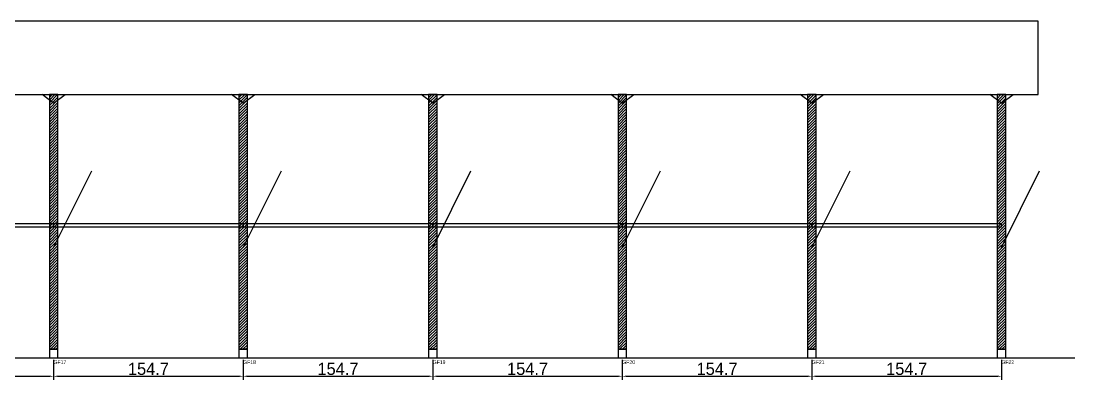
# Model space of a CAD drawing. Header units: metres. Extents: x -30 to 3340, y -25 to 308.
# Drawn here: x 2479 to 3340, y -25 to 268 of the extents above; entities that cross this region are included whole.
import ezdxf

# ---------------------------------------------------------------- set-up
doc = ezdxf.new("R2010")
doc.units = ezdxf.units.M
for name, color, linetype in [('BARRA_ANCORAGEM', 1, 'Continuous'), ('COTA', 241, 'Continuous'), ('GARFOS OK', 3, 'Continuous'), ('NOME DA VIGA', 6, 'Continuous'), ('SARR_7x7', 40, 'Continuous'), ('TIRAS REESCORAMENTO', 252, 'Continuous'), ('VIGAS', 3, 'Continuous')]:
    doc.layers.add(name, color=color, linetype=linetype)
doc.dimstyles.new('EZ DXF', dxfattribs={"dimtxt": 10, "dimasz": 3.5, "dimexe": 3, "dimexo": 1.5, "dimgap": 1, "dimtad": 1, "dimdec": 1, "dimdsep": 46, "dimcen": 2.5, "dimazin": 3, "dimtfac": 1, "dimtmove": 0, "dimatfit": 3})

msp = doc.modelspace()

# ---------------------------------------------------------------- hatches: boundary and pattern name
at = {"layer": 'COTA'}
h = msp.add_hatch(dxfattribs=at)
h.set_pattern_fill('ANSI31', scale=0.5)
h.paths.add_polyline_path([(2502.41, 0), (2509.41, 0), (2509.41, 208), (2502.41, 208)])
h = msp.add_hatch(dxfattribs=at)
h.set_pattern_fill('ANSI31', scale=0.5)
h.paths.add_polyline_path([(2657.15, 0), (2664.15, 0), (2664.15, 208), (2657.15, 208)])
h = msp.add_hatch(dxfattribs=at)
h.set_pattern_fill('ANSI31', scale=0.5)
h.paths.add_polyline_path([(2811.89, 0), (2818.89, 0), (2818.89, 208), (2811.89, 208)])
h = msp.add_hatch(dxfattribs=at)
h.set_pattern_fill('ANSI31', scale=0.5)
h.paths.add_polyline_path([(2966.64, 0), (2973.64, 0), (2973.64, 208), (2966.64, 208)])
h = msp.add_hatch(dxfattribs=at)
h.set_pattern_fill('ANSI31', scale=0.5)
h.paths.add_polyline_path([(3121.38, 0), (3128.38, 0), (3128.38, 208), (3121.38, 208)])
h = msp.add_hatch(dxfattribs=at)
h.set_pattern_fill('ANSI31', scale=0.5)
h.paths.add_polyline_path([(3276.13, 0), (3283.13, 0), (3283.13, 208), (3276.13, 208)])

# ---------------------------------------------------------------- linework, layer by layer
at = {"layer": 'BARRA_ANCORAGEM'}
for p, q in [((2505.91, 83.2), (2537.11, 145.6)), ((2660.65, 83.2), (2691.85, 145.6)), ((2815.39, 83.2), (2846.59, 145.6)), ((2970.14, 83.2), (3001.34, 145.6)), ((3124.88, 83.2), (3156.08, 145.6)), ((3279.63, 83.2), (3310.83, 145.6))]:
    msp.add_line(p, q, dxfattribs=at)
at = {"layer": 'GARFOS OK'}
for p, q in [((2505.91, 201), (2496.41, 208)), ((2496.41, 208), (2515.41, 208)), ((2505.91, 201), (2515.41, 208)), ((2660.65, 201), (2651.15, 208)), ((2651.15, 208), (2670.15, 208)), ((2660.65, 201), (2670.15, 208)), ((2815.39, 201), (2805.89, 208)), ((2805.89, 208), (2824.89, 208)), ((2815.39, 201), (2824.89, 208)), ((2970.14, 201), (2960.64, 208)), ((2960.64, 208), (2979.64, 208)), ((2970.14, 201), (2979.64, 208)), ((3124.88, 201), (3115.38, 208)), ((3115.38, 208), (3134.38, 208)), ((3124.88, 201), (3134.38, 208)), ((3279.63, 201), (3270.13, 208)), ((3270.13, 208), (3289.13, 208)), ((3279.63, 201), (3289.13, 208))]:
    msp.add_line(p, q, dxfattribs=at)
at = {"layer": 'GARFOS OK', "linetype": 'CONTINUOUS'}
msp.add_line((-30, -7), (3339.63, -7), dxfattribs=at)
at = {"layer": 'GARFOS OK'}
for points in [[(2502.41, 0), (2509.41, 0), (2509.41, 208), (2502.41, 208), (2502.41, 0)], [(2657.15, 0), (2664.15, 0), (2664.15, 208), (2657.15, 208), (2657.15, 0)], [(2811.89, 0), (2818.89, 0), (2818.89, 208), (2811.89, 208), (2811.89, 0)], [(2966.64, 0), (2973.64, 0), (2973.64, 208), (2966.64, 208), (2966.64, 0)], [(3121.38, 0), (3128.38, 0), (3128.38, 208), (3121.38, 208), (3121.38, 0)], [(3276.13, 0), (3283.13, 0), (3283.13, 208), (3276.13, 208), (3276.13, 0)]]:
    msp.add_lwpolyline(points, dxfattribs=at)
at = {"layer": 'SARR_7x7'}
for points in [[(2502.41, -7), (2509.41, -7), (2509.41, 0), (2502.41, 0), (2502.41, -7)], [(2657.15, -7), (2664.15, -7), (2664.15, 0), (2657.15, 0), (2657.15, -7)], [(2811.89, -7), (2818.89, -7), (2818.89, 0), (2811.89, 0), (2811.89, -7)], [(2966.64, -7), (2973.64, -7), (2973.64, 0), (2966.64, 0), (2966.64, -7)], [(3121.38, -7), (3128.38, -7), (3128.38, 0), (3121.38, 0), (3121.38, -7)], [(3276.13, -7), (3283.13, -7), (3283.13, 0), (3276.13, 0), (3276.13, -7)]]:
    msp.add_lwpolyline(points, dxfattribs=at)
at = {"layer": 'TIRAS REESCORAMENTO'}
for points in [[(2351.16, 100), (2505.91, 100), (2505.91, 102.5), (2351.16, 102.5), (2351.16, 100)], [(2505.91, 100), (2660.65, 100), (2660.65, 102.5), (2505.91, 102.5), (2505.91, 100)], [(2660.65, 100), (2815.39, 100), (2815.39, 102.5), (2660.65, 102.5), (2660.65, 100)], [(2815.39, 100), (2970.14, 100), (2970.14, 102.5), (2815.39, 102.5), (2815.39, 100)], [(2970.14, 100), (3124.88, 100), (3124.88, 102.5), (2970.14, 102.5), (2970.14, 100)], [(3124.88, 100), (3279.63, 100), (3279.63, 102.5), (3124.88, 102.5), (3124.88, 100)]]:
    msp.add_lwpolyline(points, dxfattribs=at)
at = {"layer": 'VIGAS'}
msp.add_lwpolyline([(0, 208), (3309.63, 208), (3309.63, 268), (0, 268), (0, 208)], dxfattribs=at)

# ---------------------------------------------------------------- texts
at = {"layer": 'NOME DA VIGA'}
for s, p in [('GF17', (2505.91, -12)), ('GF18', (2660.65, -12)), ('GF19', (2815.39, -12)), ('GF20', (2970.14, -12)), ('GF21', (3124.88, -12)), ('GF22', (3279.63, -12))]:
    msp.add_text(s, height=3, dxfattribs=at).set_placement(p)

# ---------------------------------------------------------------- dimensions: what is measured, and where the dimension line sits
at = {"layer": 'COTA'}
for base, p1, p2 in [((2351.1614, -22), (2351.1614, -7), (2505.9055, -7)), ((2505.91, -22), (2505.91, -7), (2660.65, -7)), ((2660.65, -22), (2660.65, -7), (2815.39, -7)), ((2815.3936, -22), (2815.3936, -7), (2970.1377, -7)), ((2970.14, -22), (2970.14, -7), (3124.88, -7)), ((3124.8818, -22), (3124.8818, -7), (3279.6259, -7))]:
    msp.add_linear_dim(base=base, p1=p1, p2=p2, dimstyle='EZ DXF', dxfattribs=at).render()

doc.saveas('drawing.dxf')
